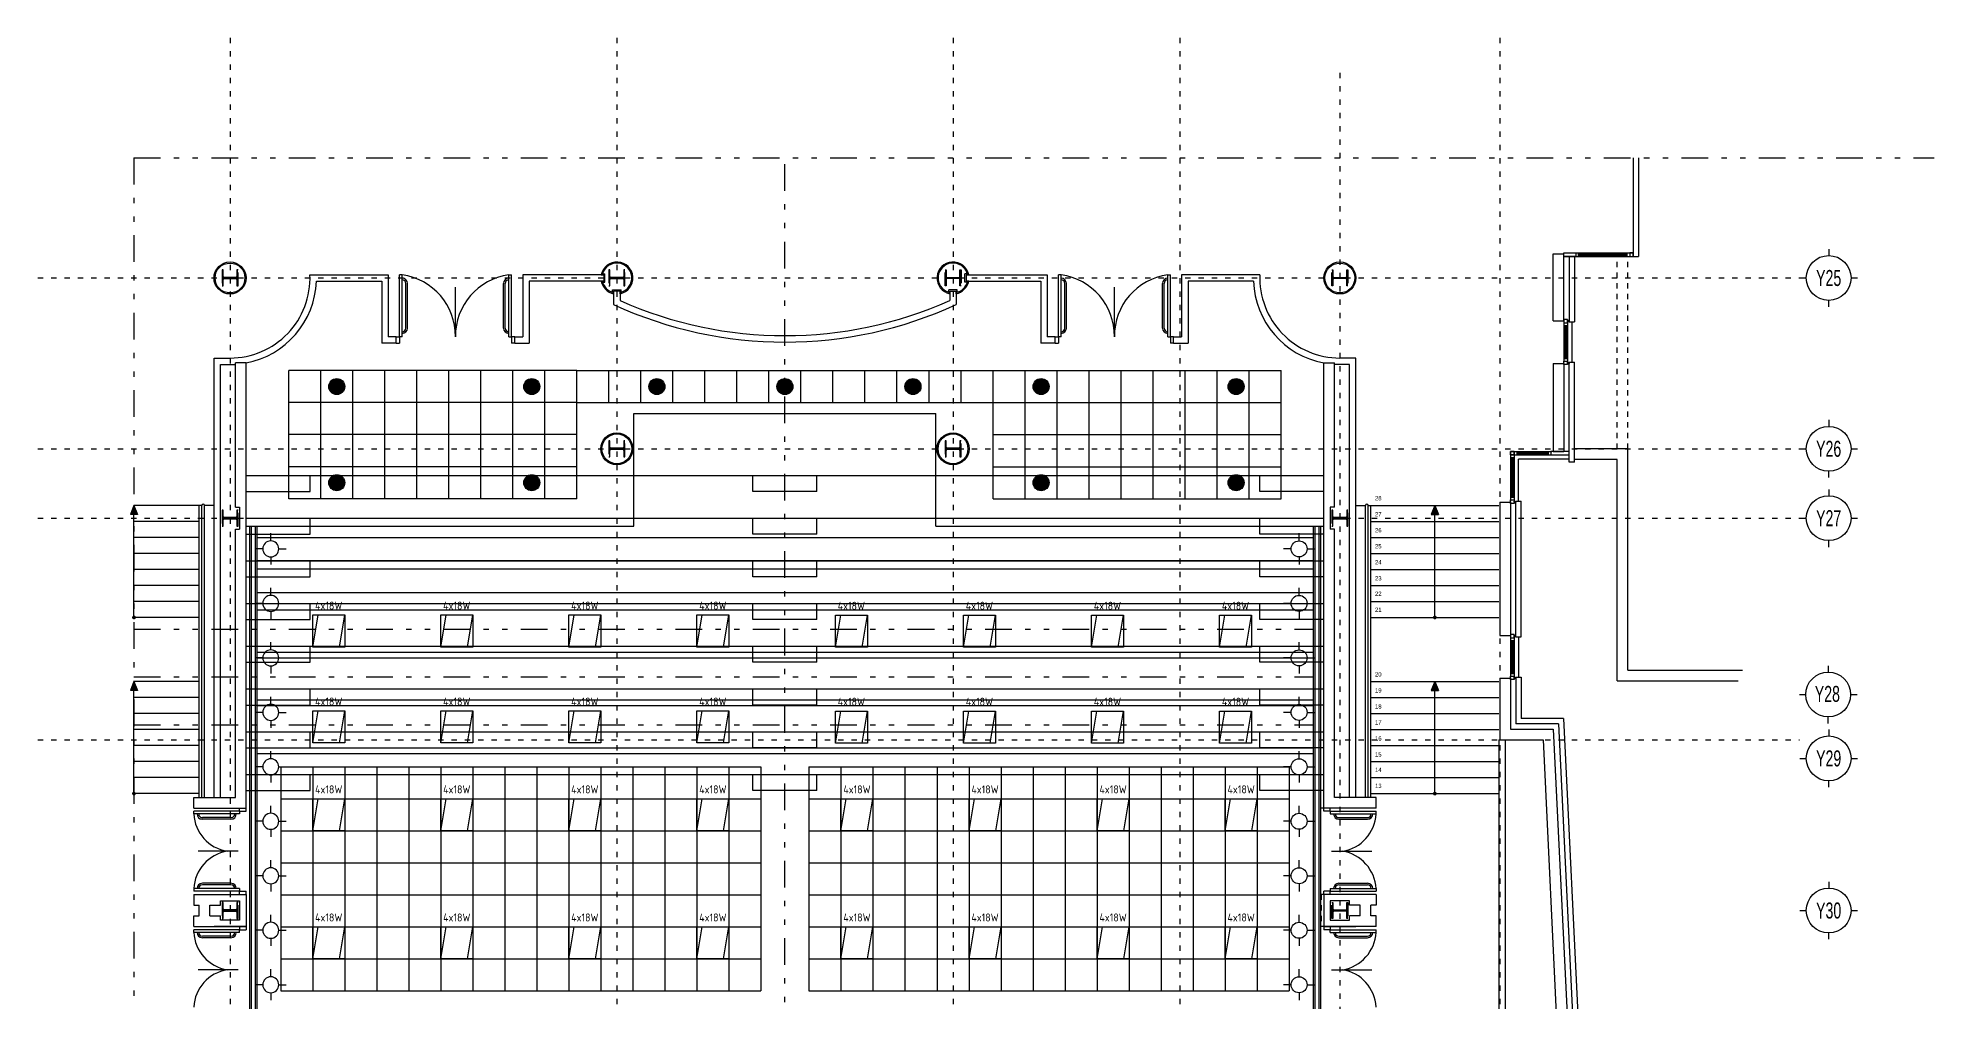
# Model space of a CAD drawing. Extents: x 271.1 to 330.5, y -7 to 33.8.
# Drawn here: x 294.98 to 330.51, y 15.77 to 33.81 of the extents above; entities that cross this region are included whole.
import ezdxf
from ezdxf.enums import TextEntityAlignment as Align

# ---------------------------------------------------------------- set-up
doc = ezdxf.new("R2010")
doc.units = 0
doc.header["$MEASUREMENT"] = 0
for name, pattern in [('ACAD_ISO03W100', [30, 12, -18]), ('ACAD_ISO07W100', [3.5, 0.5, -3]), ('TRATTO-PUNTI', [1.25, 0.5, -0.25, 0, -0.25, 0, -0.25])]:
    doc.linetypes.add(name, pattern=pattern)
doc.layers.get('0').update_dxf_attribs({"linetype": 'CONTINUOUS'})
for name, color, linetype in [('APPARECCHI', 2, 'CONTINUOUS'), ('CARTER', 5, 'CONTINUOUS'), ('CEMENTO', 3, 'CONTINUOUS'), ('CONTROSOFFITTI', 5, 'CONTINUOUS'), ('FINESTRE', 4, 'CONTINUOUS'), ('MAGLIA', 6, 'CONTINUOUS'), ('PANNELLI', 3, 'CONTINUOUS'), ('PILASTRI', 7, 'CONTINUOUS'), ('PORTE', 7, 'CONTINUOUS'), ('SOGLIE', 1, 'CONTINUOUS'), ('TRAMEZZI', 3, 'CONTINUOUS'), ('TRATTEGGI', 1, 'ACAD_ISO03W100')]:
    doc.layers.add(name, color=color, linetype=linetype)
doc.styles.add('ISO', font='ISO.shx')

# ---------------------------------------------------------------- blocks, each defined once
blk = doc.blocks.new('SPOTDICROICO')
for p, q in [((-1.5, 0), (-2.91, 0)), ((0, 1.5), (0, 2.91)), ((1.5, 0), (2.91, 0)), ((0, -1.5), (0, -2.91))]:
    blk.add_line(p, q)
at = {"linetype": 'CONTINUOUS'}
blk.add_circle((0, 0), 1.5, dxfattribs=at)
blk = doc.blocks.new('6418')
at = {"linetype": 'CONTINUOUS'}
for p, q in [((-3, -3), (-2, 3)), ((2, -3), (3, 3))]:
    blk.add_line(p, q, dxfattribs=at)
blk.add_lwpolyline([(3, -3), (-3, -3), (-3, 3), (3, 3)], close=True, dxfattribs=at)
blk = doc.blocks.new('A$C1C0C6CE1')
at = {"layer": 'APPARECCHI'}
ref = blk.add_blockref('6418', (0.3, 0.3), dxfattribs=dict(at, xscale=0.1, yscale=0.1, zscale=0.1))
ref.add_attrib('6418', '4x18W', dxfattribs={"layer": '0', "color": 7, "height": 0.15, "style": 'ISO'}).set_placement((0.3, 0.7), align=Align.CENTER)
blk = doc.blocks.new('SPOT2X26')
blk.add_hatch(color=256).paths.add_polyline_path([(-1.5, 0, 1), (1.5, 0, 1)])
at = {"linetype": 'CONTINUOUS'}
blk.add_line((-1.06, -1.06), (-1.06, -1.06), dxfattribs=at)
blk.add_circle((0, 0), 1.5, dxfattribs=at)

msp = doc.modelspace()

# ---------------------------------------------------------------- hatches: boundary and pattern name
at = {"layer": 'PILASTRI', "linetype": 'ACAD_ISO07W100', "ltscale": 0.5}
for points in [[(298.4482, 29.3439), (298.4482, 29.4639), (298.4282, 29.4639), (298.4282, 29.1639), (298.4482, 29.1639), (298.4482, 29.2839, -0.4142136), (298.4682, 29.3039), (298.6882, 29.3039, -0.4142136), (298.7082, 29.2839), (298.7082, 29.1639), (298.7282, 29.1639), (298.7282, 29.4639), (298.7082, 29.4639), (298.7082, 29.3439, -0.4142136), (298.6882, 29.3239), (298.4682, 29.3239, -0.4142136)], [(305.6982, 29.3439), (305.6982, 29.4639), (305.6782, 29.4639), (305.6782, 29.1639), (305.6982, 29.1639), (305.6982, 29.2839, -0.4142136), (305.7182, 29.3039), (305.9382, 29.3039, -0.4142136), (305.9582, 29.2839), (305.9582, 29.1639), (305.9782, 29.1639), (305.9782, 29.4639), (305.9582, 29.4639), (305.9582, 29.3439, -0.4142136), (305.9382, 29.3239), (305.7182, 29.3239, -0.4142136)], [(312.2382, 29.3239), (312.0182, 29.3239, -0.4142136), (311.9982, 29.3439), (311.9982, 29.4639), (311.9782, 29.4639), (311.9782, 29.1639), (311.9982, 29.1639), (311.9982, 29.2839, -0.4142136), (312.0182, 29.3039), (312.2382, 29.3039, -0.4142136), (312.2582, 29.2839), (312.2582, 29.1639), (312.2782, 29.1639), (312.2782, 29.4639), (312.2582, 29.4639), (312.2582, 29.3439, -0.4142136)], [(319.4882, 29.3239), (319.2682, 29.3239, -0.4142136), (319.2482, 29.3439), (319.2482, 29.4639), (319.2282, 29.4639), (319.2282, 29.1639), (319.2482, 29.1639), (319.2482, 29.2839, -0.4142136), (319.2682, 29.3039), (319.4882, 29.3039, -0.4142136), (319.5082, 29.2839), (319.5082, 29.1639), (319.5282, 29.1639), (319.5282, 29.4639), (319.5082, 29.4639), (319.5082, 29.3439, -0.4142136)], [(305.6982, 26.1439), (305.6982, 26.2639), (305.6782, 26.2639), (305.6782, 25.9639), (305.6982, 25.9639), (305.6982, 26.0839, -0.4142136), (305.7182, 26.1039), (305.9382, 26.1039, -0.4142136), (305.9582, 26.0839), (305.9582, 25.9639), (305.9782, 25.9639), (305.9782, 26.2639), (305.9582, 26.2639), (305.9582, 26.1439, -0.4142136), (305.9382, 26.1239), (305.7182, 26.1239, -0.4142136)], [(311.9982, 26.1439), (311.9982, 26.2639), (311.9782, 26.2639), (311.9782, 25.9639), (311.9982, 25.9639), (311.9982, 26.0839, -0.4142136), (312.0182, 26.1039), (312.2382, 26.1039, -0.4142136), (312.2582, 26.0839), (312.2582, 25.9639), (312.2782, 25.9639), (312.2782, 26.2639), (312.2582, 26.2639), (312.2582, 26.1439, -0.4142136), (312.2382, 26.1239), (312.0182, 26.1239, -0.4142136)], [(298.4482, 24.8439), (298.4482, 24.9639), (298.4282, 24.9639), (298.4282, 24.6639), (298.4482, 24.6639), (298.4482, 24.7839, -0.4142136), (298.4682, 24.8039), (298.6882, 24.8039, -0.4142136), (298.7082, 24.7839), (298.7082, 24.6639), (298.7282, 24.6639), (298.7282, 24.9639), (298.7082, 24.9639), (298.7082, 24.8439, -0.4142136), (298.6882, 24.8239), (298.4682, 24.8239, -0.4142136)], [(319.2482, 24.8439), (319.2482, 24.9639), (319.2282, 24.9639), (319.2282, 24.6639), (319.2482, 24.6639), (319.2482, 24.7839, -0.4142136), (319.2682, 24.8039), (319.4882, 24.8039, -0.4142136), (319.5082, 24.7839), (319.5082, 24.6639), (319.5282, 24.6639), (319.5282, 24.9639), (319.5082, 24.9639), (319.5082, 24.8439, -0.4142136), (319.4882, 24.8239), (319.2682, 24.8239, -0.4142136)], [(298.4482, 17.4939), (298.4482, 17.6139), (298.4282, 17.6139), (298.4282, 17.3139), (298.4482, 17.3139), (298.4482, 17.4339, -0.4142136), (298.4682, 17.4539), (298.6882, 17.4539, -0.4142136), (298.7082, 17.4339), (298.7082, 17.3139), (298.7282, 17.3139), (298.7282, 17.6139), (298.7082, 17.6139), (298.7082, 17.4939, -0.4142136), (298.6882, 17.4739), (298.4682, 17.4739, -0.4142136)], [(319.4882, 17.4739), (319.2682, 17.4739, -0.4142136), (319.2482, 17.4939), (319.2482, 17.6139), (319.2282, 17.6139), (319.2282, 17.3139), (319.2482, 17.3139), (319.2482, 17.4339, -0.4142136), (319.2682, 17.4539), (319.4882, 17.4539, -0.4142136), (319.5082, 17.4339), (319.5082, 17.3139), (319.5282, 17.3139), (319.5282, 17.6139), (319.5082, 17.6139), (319.5082, 17.4939, -0.4142136)]]:
    msp.add_hatch(color=256, dxfattribs=at).paths.add_polyline_path(points)
at = {"layer": 'SOGLIE', "ltscale": 0.5}
for points in [[(296.8445, 24.8829), (296.7782, 25.0539), (296.7119, 24.8829)], [(321.2245, 24.8829), (321.1582, 25.0539), (321.0919, 24.8829)], [(296.8445, 21.5829), (296.7782, 21.7539), (296.7119, 21.5829)], [(321.2245, 21.5829), (321.1582, 21.7539), (321.0919, 21.5829)]]:
    msp.add_hatch(color=256, dxfattribs=at).paths.add_polyline_path(points)

# ---------------------------------------------------------------- linework, layer by layer
at = {"linetype": 'TRATTO-PUNTI'}
for q in [(296.7782, -7.0481), (330.5146, 31.5639)]:
    msp.add_line((296.7782, 31.5639), q, dxfattribs=at)
at = {"layer": 'CARTER', "ltscale": 0.5}
for p, q in [((324.8782, 31.5639), (324.8782, 29.7139)), ((324.9782, 31.5639), (324.9782, 29.7139)), ((324.8782, 29.7139), (324.9782, 29.7139)), ((305.5342, 29.3739), (305.5842, 29.3739)), ((305.5342, 29.2539), (305.5842, 29.2539)), ((305.5598, 29.3939), (305.6042, 29.3939)), ((305.5598, 29.2339), (305.6042, 29.2339)), ((305.6042, 29.2339), (305.6042, 29.3939)), ((312.3521, 29.2339), (312.3521, 29.3939)), ((312.3965, 29.3939), (312.3521, 29.3939)), ((312.3965, 29.2339), (312.3521, 29.2339)), ((312.4221, 29.3739), (312.3721, 29.3739)), ((312.4221, 29.2539), (312.3721, 29.2539)), ((305.7482, 29.09), (305.9082, 29.09)), ((305.7482, 29.0456), (305.7482, 29.09)), ((305.7682, 29.02), (305.7682, 29.07)), ((305.8882, 29.02), (305.8882, 29.07)), ((305.9082, 29.0456), (305.9082, 29.09)), ((312.2082, 29.09), (312.0482, 29.09)), ((312.0482, 29.0456), (312.0482, 29.09)), ((312.0682, 29.02), (312.0682, 29.07)), ((312.1882, 29.02), (312.1882, 29.07)), ((312.2082, 29.0456), (312.2082, 29.09))]:
    msp.add_line(p, q, dxfattribs=at)
for centre, radius in [((298.5782, 29.3139), 0.3), ((298.5782, 29.3139), 0.28), ((319.3782, 29.3139), 0.3), ((319.3782, 29.3139), 0.28), ((305.8282, 26.1139), 0.3), ((305.8282, 26.1139), 0.28), ((312.1282, 26.1139), 0.3), ((312.1282, 26.1139), 0.28)]:
    msp.add_circle(centre, radius, dxfattribs=at)
for centre, radius, start, end in [((305.8282, 29.3139), 0.3, 281.53696, 168.46304), ((305.8282, 29.3139), 0.28, 286.60155, 163.39845), ((312.1282, 29.3139), 0.3, 11.53696, 258.46304), ((312.1282, 29.3139), 0.28, 16.60155, 253.39845), ((305.8282, 29.3139), 0.3, 191.53696, 258.46304), ((305.8282, 29.3139), 0.28, 196.60155, 253.39845), ((312.1282, 29.3139), 0.3, 281.53696, 348.46304), ((312.1282, 29.3139), 0.28, 286.60155, 343.39845)]:
    msp.add_arc(centre, radius, start, end, dxfattribs=at)
at = {"layer": 'CEMENTO', "ltscale": 0.5}
for p, q in [((323.3782, 29.7639), (323.5782, 29.7639)), ((323.3782, 28.5139), (323.3782, 29.7639)), ((323.5782, 28.5139), (323.5782, 29.7639)), ((323.3782, 28.5139), (323.5782, 28.5139)), ((323.3782, 27.7139), (323.3782, 26.0639)), ((323.3782, 27.7139), (323.5782, 27.7139)), ((323.3782, 27.7139), (323.5782, 27.7139)), ((323.5782, 27.7139), (323.5782, 26.0639)), ((323.3782, 26.0639), (323.5782, 26.0639)), ((322.3782, 25.1139), (322.3782, 22.6139)), ((322.3782, 25.1139), (322.5782, 25.1139)), ((322.3782, 25.1139), (322.3782, 22.6139)), ((322.5782, 25.1139), (322.5782, 22.6139)), ((322.3782, 22.6139), (322.5782, 22.6139)), ((322.3782, 21.8139), (322.5782, 21.8139)), ((322.3782, 21.8139), (322.3782, 20.6639)), ((322.3782, 21.8139), (322.3782, 20.6639)), ((322.5782, 21.8139), (322.5782, 20.8639)), ((322.3582, 20.6639), (323.1876, 20.6639)), ((322.5782, 20.8639), (323.3782, 20.8639))]:
    msp.add_line(p, q, dxfattribs=at)
at = {"layer": 'CONTROSOFFITTI', "color": 1, "linetype": 'TRATTO-PUNTI'}
for p, q in [((308.9782, -6.7559), (308.9782, 31.5639)), ((296.7782, 22.7349), (318.8782, 22.7349)), ((296.7782, 21.841), (318.8782, 21.841)), ((296.7782, 20.9424), (318.8782, 20.9424))]:
    msp.add_line(p, q, dxfattribs=at)
at = {"layer": 'CONTROSOFFITTI', "ltscale": 0.5}
for p, q in [((299.6782, 25.1789), (299.6782, 27.5789)), ((305.0782, 27.5789), (299.6782, 27.5789)), ((300.2782, 25.1789), (300.2782, 27.5789)), ((300.8782, 25.1789), (300.8782, 27.5789)), ((301.4782, 25.1789), (301.4782, 27.5789)), ((302.0782, 25.1789), (302.0782, 27.5789)), ((302.6782, 25.1789), (302.6782, 27.5789)), ((303.2782, 25.1789), (303.2782, 27.5789)), ((303.8782, 25.1789), (303.8782, 27.5789)), ((304.4782, 25.1789), (304.4782, 27.5789)), ((305.0782, 25.1789), (305.0782, 27.5789)), ((305.0782, 27.5789), (312.8782, 27.5789)), ((305.6782, 26.9789), (305.6782, 27.5789)), ((306.2782, 26.9789), (306.2782, 27.5789)), ((306.8782, 26.9789), (306.8782, 27.5789)), ((307.4782, 26.9789), (307.4782, 27.5789)), ((308.0782, 26.9789), (308.0782, 27.5789)), ((308.6782, 26.9789), (308.6782, 27.5789)), ((309.2782, 26.9789), (309.2782, 27.5789)), ((309.8782, 26.9789), (309.8782, 27.5789)), ((310.4782, 26.9789), (310.4782, 27.5789)), ((311.0782, 26.9789), (311.0782, 27.5789)), ((311.6782, 26.9789), (311.6782, 27.5789)), ((312.2782, 26.9789), (312.2782, 27.5789)), ((312.8782, 25.1789), (312.8782, 27.5789)), ((312.8782, 27.5789), (318.2782, 27.5789)), ((313.4782, 25.1789), (313.4782, 27.5789)), ((314.0782, 25.1789), (314.0782, 27.5789)), ((314.6782, 25.1789), (314.6782, 27.5789)), ((315.2782, 25.1789), (315.2782, 27.5789)), ((315.8782, 25.1789), (315.8782, 27.5789)), ((316.4782, 25.1789), (316.4782, 27.5789)), ((317.0782, 25.1789), (317.0782, 27.5789)), ((317.6782, 25.1789), (317.6782, 27.5789)), ((318.2782, 25.1789), (318.2782, 27.5789)), ((305.0782, 26.9789), (299.6782, 26.9789)), ((305.0782, 26.9789), (312.8782, 26.9789)), ((312.8782, 26.9789), (318.2782, 26.9789)), ((305.0782, 26.3789), (299.6782, 26.3789)), ((312.8782, 26.3789), (318.2782, 26.3789)), ((305.0782, 25.7789), (299.6782, 25.7789)), ((312.8782, 25.7789), (318.2782, 25.7789)), ((305.0782, 25.1789), (299.6782, 25.1789)), ((312.8782, 25.1789), (318.2782, 25.1789)), ((299.0782, 24.4526), (318.8782, 24.4526)), ((299.0782, 24.0201), (318.8782, 24.0201)), ((299.0782, 23.8645), (318.8782, 23.8645)), ((299.0782, 23.4207), (318.8782, 23.4207)), ((299.0782, 23.0941), (318.8782, 23.0941)), ((299.0782, 22.3062), (318.8782, 22.3062)), ((299.0782, 22.2002), (318.8782, 22.2002)), ((299.0782, 22.2002), (318.8782, 22.2002)), ((299.0782, 21.4123), (318.8782, 21.4123)), ((299.0782, 21.3016), (318.8782, 21.3016)), ((299.0782, 20.5138), (318.8782, 20.5138)), ((299.0782, 20.4028), (318.8782, 20.4028)), ((299.5282, 20.1583), (308.5282, 20.1583)), ((299.5282, 20.1583), (299.5282, 15.9583)), ((300.1282, 20.1583), (300.1282, 15.9583)), ((300.7282, 20.1583), (300.7282, 15.9583)), ((301.3282, 20.1583), (301.3282, 15.9583)), ((301.9282, 20.1583), (301.9282, 15.9583)), ((302.5282, 20.1583), (302.5282, 15.9583)), ((303.1282, 20.1583), (303.1282, 15.9583)), ((303.7282, 20.1583), (303.7282, 15.9583)), ((304.3282, 20.1583), (304.3282, 15.9583)), ((304.9282, 20.1583), (304.9282, 15.9583)), ((305.5282, 20.1583), (305.5282, 15.9583)), ((306.1282, 20.1583), (306.1282, 15.9583)), ((306.7282, 20.1583), (306.7282, 15.9583)), ((307.3282, 20.1583), (307.3282, 15.9583)), ((307.9282, 20.1583), (307.9282, 15.9583)), ((308.5282, 20.1583), (308.5282, 15.9583)), ((309.4282, 20.1583), (318.4282, 20.1583)), ((309.4282, 20.1583), (309.4282, 15.9583)), ((310.0282, 20.1583), (310.0282, 15.9583)), ((310.6282, 20.1583), (310.6282, 15.9583)), ((311.2282, 20.1583), (311.2282, 15.9583)), ((311.8282, 20.1583), (311.8282, 15.9583)), ((312.4282, 20.1583), (312.4282, 15.9583)), ((313.0282, 20.1583), (313.0282, 15.9583)), ((313.6282, 20.1583), (313.6282, 15.9583)), ((314.2282, 20.1583), (314.2282, 15.9583)), ((314.8282, 20.1583), (314.8282, 15.9583)), ((315.4282, 20.1583), (315.4282, 15.9583)), ((316.0282, 20.1583), (316.0282, 15.9583)), ((316.6282, 20.1583), (316.6282, 15.9583)), ((317.2282, 20.1583), (317.2282, 15.9583)), ((317.8282, 20.1583), (317.8282, 15.9583)), ((318.4282, 20.1583), (318.4282, 15.9583)), ((299.5282, 19.5583), (308.5282, 19.5583)), ((309.4282, 19.5583), (318.4282, 19.5583)), ((299.5282, 18.9583), (308.5282, 18.9583)), ((309.4282, 18.9583), (318.4282, 18.9583)), ((299.5282, 18.3583), (308.5282, 18.3583)), ((309.4282, 18.3583), (318.4282, 18.3583)), ((299.5282, 17.7583), (308.5282, 17.7583)), ((309.4282, 17.7583), (318.4282, 17.7583)), ((299.5282, 17.1583), (308.5282, 17.1583)), ((309.4282, 17.1583), (318.4282, 17.1583)), ((299.5282, 16.5583), (308.5282, 16.5583)), ((309.4282, 16.5583), (318.4282, 16.5583)), ((299.5282, 15.9583), (308.5282, 15.9583)), ((309.4282, 15.9583), (318.4282, 15.9583))]:
    msp.add_line(p, q, dxfattribs=at)
for centre in [(305.8282, 26.1139), (312.1282, 26.1139)]:
    msp.add_circle(centre, 0.3, dxfattribs=at)
at = {"layer": 'FINESTRE', "ltscale": 0.5}
for p, q in [((323.5782, 29.7839), (324.8782, 29.7839)), ((323.5782, 29.7189), (324.8782, 29.7189)), ((323.8532, 29.7189), (323.8532, 29.7839)), ((324.7632, 29.7189), (324.7632, 29.7839)), ((323.5782, 28.5014), (323.5782, 27.7339)), ((323.6432, 28.5014), (323.6432, 27.7339)), ((323.7232, 28.4939), (323.7232, 27.7339)), ((323.5782, 28.4214), (323.6432, 28.4214)), ((323.5782, 27.8064), (323.6432, 27.8064)), ((322.5782, 26.0289), (322.5782, 25.1339)), ((322.5782, 25.9489), (322.6432, 25.9489)), ((322.6132, 26.0639), (323.3532, 26.0639)), ((322.6132, 25.9989), (323.3532, 25.9989)), ((322.6432, 26.0289), (322.6432, 25.1339)), ((322.6932, 26.0639), (322.6932, 25.9989)), ((323.2807, 26.0639), (323.2807, 25.9989)), ((322.7232, 25.1339), (322.7232, 25.9189)), ((323.6782, 25.9189), (322.7232, 25.9189)), ((322.5782, 25.2064), (322.6432, 25.2064)), ((322.5782, 22.6014), (322.5782, 21.8339)), ((322.5782, 22.5214), (322.6432, 22.5214)), ((322.6432, 22.6014), (322.6432, 21.8339)), ((322.7232, 22.5939), (322.7232, 21.8339)), ((322.5782, 21.9064), (322.6432, 21.9064))]:
    msp.add_line(p, q, dxfattribs=at)
at = {"layer": 'FINESTRE', "color": 2, "ltscale": 0.5}
for p, q in [((323.8532, 29.7589), (324.7632, 29.7589)), ((323.8532, 29.7439), (324.7632, 29.7439)), ((323.6032, 28.4214), (323.6032, 27.8064)), ((323.6182, 28.4214), (323.6182, 27.8064)), ((322.6032, 25.9489), (322.6032, 25.2064)), ((322.6182, 25.9489), (322.6182, 25.2064)), ((322.6932, 26.0389), (323.2807, 26.0389)), ((322.6932, 26.0239), (323.2807, 26.0239)), ((322.6032, 22.5214), (322.6032, 21.9064)), ((322.6182, 22.5214), (322.6182, 21.9064))]:
    msp.add_line(p, q, dxfattribs=at)
at = {"layer": 'FINESTRE', "color": 5}
for points in [[(323.5782, 29.7839), (323.8032, 29.7839), (323.8032, 29.7189), (323.5782, 29.7189)], [(323.5782, 29.7839), (323.8032, 29.7839), (323.8032, 29.7189), (323.5782, 29.7189)], [(324.8782, 29.7839), (324.8132, 29.7839), (324.8132, 29.7189), (324.8782, 29.7189)], [(323.6432, 28.4714), (323.6432, 28.5364), (323.5782, 28.5364), (323.5782, 28.4714)], [(323.6532, 28.4939), (323.6532, 28.5062), (323.6682, 28.5062), (323.6682, 28.4939), (323.6782, 28.4939), (323.6782, 28.5162), (323.6432, 28.5162), (323.6432, 28.4939)], [(323.6432, 27.7564), (323.6432, 27.6914), (323.5782, 27.6914), (323.5782, 27.7564)], [(323.6532, 27.7339), (323.6532, 27.7217), (323.6682, 27.7217), (323.6682, 27.7339), (323.6782, 27.7339), (323.6782, 27.7117), (323.6432, 27.7117), (323.6432, 27.7339)], [(322.6432, 25.9989), (322.6432, 26.0639), (322.5782, 26.0639), (322.5782, 25.9989)], [(322.6432, 25.9989), (322.5782, 25.9989), (322.5782, 26.0639), (322.6432, 26.0639)], [(323.3307, 25.9989), (323.6782, 25.9989), (323.6782, 26.0639), (323.3307, 26.0639)], [(322.6432, 25.1564), (322.6432, 25.0914), (322.5782, 25.0914), (322.5782, 25.1564)], [(322.6532, 25.1339), (322.6532, 25.1217), (322.6682, 25.1217), (322.6682, 25.1339), (322.6782, 25.1339), (322.6782, 25.1117), (322.6432, 25.1117), (322.6432, 25.1339)], [(322.6432, 22.5714), (322.6432, 22.6364), (322.5782, 22.6364), (322.5782, 22.5714)], [(322.6532, 22.5939), (322.6532, 22.6062), (322.6682, 22.6062), (322.6682, 22.5939), (322.6782, 22.5939), (322.6782, 22.6162), (322.6432, 22.6162), (322.6432, 22.5939)], [(322.6432, 21.8564), (322.6432, 21.7914), (322.5782, 21.7914), (322.5782, 21.8564)], [(322.6532, 21.8339), (322.6532, 21.8217), (322.6682, 21.8217), (322.6682, 21.8339), (322.6782, 21.8339), (322.6782, 21.8117), (322.6432, 21.8117), (322.6432, 21.8339)]]:
    msp.add_lwpolyline(points, close=True, dxfattribs=at)
at = {"layer": 'MAGLIA', "color": 6, "linetype": 'ACAD_ISO07W100', "ltscale": 0.05}
for p, q in [((298.5782, 33.811), (298.5782, -5.7271)), ((305.8282, 33.811), (305.8282, -5.7271)), ((312.1282, 33.811), (312.1282, -5.7271)), ((316.3782, 33.811), (316.3782, -5.7271)), ((322.3782, 33.811), (322.3782, -5.7271)), ((319.3782, 33.1592), (319.3782, -5.7271)), ((294.9782, 29.3139), (328.1193, 29.3139)), ((294.9782, 26.1139), (328.1193, 26.1139)), ((294.9782, 24.8139), (328.1193, 24.8139)), ((294.9782, 20.6639), (327.991, 20.6639))]:
    msp.add_line(p, q, dxfattribs=at)
at = {"layer": 'MAGLIA', "color": 7, "linetype": 'CONTINUOUS'}
for p, q in [((328.5393, 29.8539), (328.5393, 29.7339)), ((327.9993, 29.3139), (328.1193, 29.3139)), ((328.9593, 29.3139), (329.0793, 29.3139)), ((328.5393, 28.7739), (328.5393, 28.8939)), ((328.5393, 26.6539), (328.5393, 26.5339)), ((327.9993, 26.1139), (328.1193, 26.1139)), ((328.9593, 26.1139), (329.0793, 26.1139)), ((328.5393, 25.5739), (328.5393, 25.6939)), ((328.5393, 25.3539), (328.5393, 25.2339)), ((327.9993, 24.8139), (328.1193, 24.8139)), ((328.9593, 24.8139), (329.0793, 24.8139)), ((328.5393, 24.2739), (328.5393, 24.3939)), ((328.531, 22.0503), (328.531, 21.9303)), ((327.991, 21.5103), (328.111, 21.5103)), ((328.951, 21.5103), (329.071, 21.5103)), ((328.531, 20.9703), (328.531, 21.0903)), ((328.5393, 20.8539), (328.5393, 20.7339)), ((327.9993, 20.3139), (328.1193, 20.3139)), ((328.9593, 20.3139), (329.0793, 20.3139)), ((328.5393, 19.7739), (328.5393, 19.8939)), ((328.5393, 18.0039), (328.5393, 17.8839)), ((327.9993, 17.4639), (328.1193, 17.4639)), ((328.9593, 17.4639), (329.0793, 17.4639)), ((328.5393, 16.9239), (328.5393, 17.0439))]:
    msp.add_line(p, q, dxfattribs=at)
at = {"layer": 'MAGLIA', "color": 1, "linetype": 'CONTINUOUS'}
for centre in [(328.5393, 29.3139), (328.5393, 26.1139), (328.5393, 24.8139), (328.531, 21.5103), (328.5393, 20.3139), (328.5393, 17.4639)]:
    msp.add_circle(centre, 0.42, dxfattribs=at)
at = {"layer": 'PANNELLI', "ltscale": 0.5}
for p, q in [((323.6782, 29.7189), (323.6782, 28.4939)), ((323.6782, 29.7189), (323.7782, 29.7189)), ((323.7782, 29.7189), (323.7782, 28.4939)), ((323.6782, 28.4939), (323.7782, 28.4939)), ((323.6782, 25.8639), (323.6782, 27.7339)), ((323.6782, 27.7339), (323.7782, 27.7339)), ((323.7782, 25.8639), (323.7782, 27.7339)), ((323.7782, 25.8639), (323.6782, 25.8639)), ((322.6782, 22.5939), (322.6782, 25.1339)), ((322.6782, 25.1339), (322.7782, 25.1339)), ((322.7782, 22.5939), (322.7782, 25.1339)), ((322.6782, 22.5939), (322.7782, 22.5939)), ((322.6782, 21.8339), (322.6782, 20.9639)), ((322.6782, 21.8339), (322.7782, 21.8339)), ((322.7782, 21.8339), (322.7782, 21.0639)), ((323.5688, 21.0639), (322.7782, 21.0639)), ((323.5688, 21.0639), (324.5634, 0.4139)), ((323.4735, 20.9639), (322.6782, 20.9639)), ((323.4735, 20.9639), (324.4536, 0.6139))]:
    msp.add_line(p, q, dxfattribs=at)
at = {"layer": 'PILASTRI', "linetype": 'ACAD_ISO07W100', "ltscale": 0.5}
for points in [[(298.4482, 29.3439), (298.4482, 29.4639), (298.4282, 29.4639), (298.4282, 29.1639), (298.4482, 29.1639), (298.4482, 29.2839, -0.4142136), (298.4682, 29.3039), (298.6882, 29.3039, -0.4142136), (298.7082, 29.2839), (298.7082, 29.1639), (298.7282, 29.1639), (298.7282, 29.4639), (298.7082, 29.4639), (298.7082, 29.3439, -0.4142136), (298.6882, 29.3239), (298.4682, 29.3239, -0.4142136)], [(305.6982, 29.3439), (305.6982, 29.4639), (305.6782, 29.4639), (305.6782, 29.1639), (305.6982, 29.1639), (305.6982, 29.2839, -0.4142136), (305.7182, 29.3039), (305.9382, 29.3039, -0.4142136), (305.9582, 29.2839), (305.9582, 29.1639), (305.9782, 29.1639), (305.9782, 29.4639), (305.9582, 29.4639), (305.9582, 29.3439, -0.4142136), (305.9382, 29.3239), (305.7182, 29.3239, -0.4142136)], [(312.2582, 29.3439), (312.2582, 29.4639), (312.2782, 29.4639), (312.2782, 29.1639), (312.2582, 29.1639), (312.2582, 29.2839, 0.4142136), (312.2382, 29.3039), (312.0182, 29.3039, 0.4142136), (311.9982, 29.2839), (311.9982, 29.1639), (311.9782, 29.1639), (311.9782, 29.4639), (311.9982, 29.4639), (311.9982, 29.3439, 0.4142136), (312.0182, 29.3239), (312.2382, 29.3239, 0.4142136)], [(319.5082, 29.3439), (319.5082, 29.4639), (319.5282, 29.4639), (319.5282, 29.1639), (319.5082, 29.1639), (319.5082, 29.2839, 0.4142136), (319.4882, 29.3039), (319.2682, 29.3039, 0.4142136), (319.2482, 29.2839), (319.2482, 29.1639), (319.2282, 29.1639), (319.2282, 29.4639), (319.2482, 29.4639), (319.2482, 29.3439, 0.4142136), (319.2682, 29.3239), (319.4882, 29.3239, 0.4142136)], [(305.6982, 26.1439), (305.6982, 26.2639), (305.6782, 26.2639), (305.6782, 25.9639), (305.6982, 25.9639), (305.6982, 26.0839, -0.4142136), (305.7182, 26.1039), (305.9382, 26.1039, -0.4142136), (305.9582, 26.0839), (305.9582, 25.9639), (305.9782, 25.9639), (305.9782, 26.2639), (305.9582, 26.2639), (305.9582, 26.1439, -0.4142136), (305.9382, 26.1239), (305.7182, 26.1239, -0.4142136)], [(311.9982, 26.1439), (311.9982, 26.2639), (311.9782, 26.2639), (311.9782, 25.9639), (311.9982, 25.9639), (311.9982, 26.0839, -0.4142136), (312.0182, 26.1039), (312.2382, 26.1039, -0.4142136), (312.2582, 26.0839), (312.2582, 25.9639), (312.2782, 25.9639), (312.2782, 26.2639), (312.2582, 26.2639), (312.2582, 26.1439, -0.4142136), (312.2382, 26.1239), (312.0182, 26.1239, -0.4142136)], [(298.4482, 24.8439), (298.4482, 24.9639), (298.4282, 24.9639), (298.4282, 24.6639), (298.4482, 24.6639), (298.4482, 24.7839, -0.4142136), (298.4682, 24.8039), (298.6882, 24.8039, -0.4142136), (298.7082, 24.7839), (298.7082, 24.6639), (298.7282, 24.6639), (298.7282, 24.9639), (298.7082, 24.9639), (298.7082, 24.8439, -0.4142136), (298.6882, 24.8239), (298.4682, 24.8239, -0.4142136)], [(319.2482, 24.8439), (319.2482, 24.9639), (319.2282, 24.9639), (319.2282, 24.6639), (319.2482, 24.6639), (319.2482, 24.7839, -0.4142136), (319.2682, 24.8039), (319.4882, 24.8039, -0.4142136), (319.5082, 24.7839), (319.5082, 24.6639), (319.5282, 24.6639), (319.5282, 24.9639), (319.5082, 24.9639), (319.5082, 24.8439, -0.4142136), (319.4882, 24.8239), (319.2682, 24.8239, -0.4142136)], [(298.4482, 17.4939), (298.4482, 17.6139), (298.4282, 17.6139), (298.4282, 17.3139), (298.4482, 17.3139), (298.4482, 17.4339, -0.4142136), (298.4682, 17.4539), (298.6882, 17.4539, -0.4142136), (298.7082, 17.4339), (298.7082, 17.3139), (298.7282, 17.3139), (298.7282, 17.6139), (298.7082, 17.6139), (298.7082, 17.4939, -0.4142136), (298.6882, 17.4739), (298.4682, 17.4739, -0.4142136)], [(319.5082, 17.4939), (319.5082, 17.6139), (319.5282, 17.6139), (319.5282, 17.3139), (319.5082, 17.3139), (319.5082, 17.4339, 0.4142136), (319.4882, 17.4539), (319.2682, 17.4539, 0.4142136), (319.2482, 17.4339), (319.2482, 17.3139), (319.2282, 17.3139), (319.2282, 17.6139), (319.2482, 17.6139), (319.2482, 17.4939, 0.4142136), (319.2682, 17.4739), (319.4882, 17.4739, 0.4142136)]]:
    msp.add_lwpolyline(points, format="xyb", close=True, dxfattribs=at)
for p in [(298.5782, 29.3139), (305.8282, 29.3139), (312.1282, 29.3139), (319.3782, 29.3139), (305.8282, 26.1139), (312.1282, 26.1139), (298.5782, 24.8139), (298.5782, 24.8139), (319.3782, 24.8139), (298.5782, 17.4639), (319.3782, 17.4639)]:
    msp.add_point(p, dxfattribs=at)
at = {"layer": 'PORTE', "ltscale": 0.5}
for p, q in [((301.8032, 29.3739), (301.7532, 29.3739)), ((301.7532, 28.2139), (301.7532, 29.3739)), ((301.8032, 28.2139), (301.8032, 29.3739)), ((301.8732, 28.3766), (301.8732, 29.2113)), ((301.9032, 28.3766), (301.9032, 29.2113)), ((302.8032, 28.2139), (302.8032, 29.1403)), ((303.7032, 28.3766), (303.7032, 29.2113)), ((303.7332, 28.3766), (303.7332, 29.2113)), ((303.8032, 29.3739), (303.8532, 29.3739)), ((303.8032, 28.2139), (303.8032, 29.3739)), ((303.8532, 28.2139), (303.8532, 29.3739)), ((314.1532, 29.3739), (314.1032, 29.3739)), ((314.1032, 28.2139), (314.1032, 29.3739)), ((314.1532, 28.2139), (314.1532, 29.3739)), ((314.2232, 28.3766), (314.2232, 29.2113)), ((314.2532, 28.3766), (314.2532, 29.2113)), ((315.1532, 28.2139), (315.1532, 29.1403)), ((316.0532, 28.3766), (316.0532, 29.2113)), ((316.0832, 28.3766), (316.0832, 29.2113)), ((316.1532, 29.3739), (316.2032, 29.3739)), ((316.1532, 28.2139), (316.1532, 29.3739)), ((316.2032, 28.2139), (316.2032, 29.3739)), ((301.6932, 28.2139), (301.7532, 28.2139)), ((301.6932, 28.0939), (301.7532, 28.0939)), ((301.7532, 28.2139), (301.7532, 28.0939)), ((301.8032, 28.2139), (301.7532, 28.2139)), ((303.8032, 28.2139), (303.8532, 28.2139)), ((303.8532, 28.2139), (303.8532, 28.0939)), ((303.9132, 28.2139), (303.8532, 28.2139)), ((303.9132, 28.0939), (303.8532, 28.0939)), ((314.0432, 28.2139), (314.1032, 28.2139)), ((314.0432, 28.0939), (314.1032, 28.0939)), ((314.1032, 28.2139), (314.1032, 28.0939)), ((314.1532, 28.2139), (314.1032, 28.2139)), ((316.1532, 28.2139), (316.2032, 28.2139)), ((316.2032, 28.2139), (316.2032, 28.0939)), ((316.2632, 28.2139), (316.2032, 28.2139)), ((316.2632, 28.0939), (316.2032, 28.0939)), ((297.8982, 19.2739), (297.8982, 19.3239)), ((298.7582, 19.3239), (297.8982, 19.3239)), ((298.7582, 19.2739), (297.8982, 19.2739)), ((298.5955, 19.2039), (298.0608, 19.2039)), ((298.7582, 19.3239), (298.7582, 19.3839)), ((298.7582, 19.3239), (298.8782, 19.3239)), ((298.7582, 19.3239), (298.7582, 19.2739)), ((298.8782, 19.3239), (298.8782, 19.3839)), ((319.0782, 19.3239), (319.0782, 19.3839)), ((319.1982, 19.3239), (319.0782, 19.3239)), ((319.1982, 19.3239), (319.1982, 19.3839)), ((319.1982, 19.3239), (320.0582, 19.3239)), ((319.1982, 19.3239), (319.1982, 19.2739)), ((319.1982, 19.2739), (320.0582, 19.2739)), ((319.3608, 19.2039), (319.8955, 19.2039)), ((320.0582, 19.2739), (320.0582, 19.3239)), ((298.5955, 19.1739), (298.0608, 19.1739)), ((319.3608, 19.1739), (319.8955, 19.1739)), ((298.7322, 18.5739), (297.9818, 18.5739)), ((319.2241, 18.5739), (319.9745, 18.5739)), ((297.8982, 17.8739), (297.8982, 17.8239)), ((298.7582, 17.8739), (297.8982, 17.8739)), ((298.7582, 17.8239), (297.8982, 17.8239)), ((298.5955, 17.9739), (298.0608, 17.9739)), ((298.5955, 17.9439), (298.0608, 17.9439)), ((298.7582, 17.8739), (298.7582, 17.8239)), ((298.7582, 17.8239), (298.8782, 17.8239)), ((298.7582, 17.7639), (298.7582, 17.8239)), ((298.8782, 17.7639), (298.8782, 17.8239)), ((319.1982, 17.8239), (319.0782, 17.8239)), ((319.0782, 17.7639), (319.0782, 17.8239)), ((319.1982, 17.8739), (320.0582, 17.8739)), ((319.1982, 17.8739), (319.1982, 17.8239)), ((319.1982, 17.8239), (320.0582, 17.8239)), ((319.1982, 17.7639), (319.1982, 17.8239)), ((319.3608, 17.9739), (319.8955, 17.9739)), ((319.3608, 17.9439), (319.8955, 17.9439)), ((320.0582, 17.8739), (320.0582, 17.8239)), ((297.8982, 17.0539), (297.8982, 17.1039)), ((298.7582, 17.1039), (297.8982, 17.1039)), ((298.7582, 17.1639), (298.7582, 17.1039)), ((298.7582, 17.1039), (298.8782, 17.1039)), ((298.7582, 17.0539), (298.7582, 17.1039)), ((298.8782, 17.1639), (298.8782, 17.1039)), ((319.0782, 17.1639), (319.0782, 17.1039)), ((319.1982, 17.1039), (319.0782, 17.1039)), ((319.1982, 17.1639), (319.1982, 17.1039)), ((319.1982, 17.1039), (320.0582, 17.1039)), ((319.1982, 17.0539), (319.1982, 17.1039)), ((320.0582, 17.0539), (320.0582, 17.1039)), ((298.7582, 17.0539), (297.8982, 17.0539)), ((298.5955, 16.9839), (298.0608, 16.9839)), ((298.5955, 16.9539), (298.0608, 16.9539)), ((319.1982, 17.0539), (320.0582, 17.0539)), ((319.3608, 16.9839), (319.8955, 16.9839)), ((319.3608, 16.9539), (319.8955, 16.9539)), ((298.7322, 16.3539), (297.9818, 16.3539)), ((319.2241, 16.3539), (319.9745, 16.3539))]:
    msp.add_line(p, q, dxfattribs=at)
for centre, radius, start, end in [((301.6486, 28.2285), 1.1546, 359.27789, 82.30755), ((301.8032, 29.2113), 0.1, 360, 90), ((301.8032, 29.2113), 0.07, 360, 90), ((303.9577, 28.2285), 1.1546, 97.69245, 180.72211), ((303.8032, 29.2113), 0.1, 90, 180), ((303.8032, 29.2113), 0.07, 90, 180), ((313.9986, 28.2285), 1.1546, 359.27789, 82.30755), ((314.1532, 29.2113), 0.1, 0, 90), ((314.1532, 29.2113), 0.07, 0, 90), ((316.3077, 28.2285), 1.1546, 97.69245, 180.72211), ((316.1532, 29.2113), 0.1, 90, 180), ((316.1532, 29.2113), 0.07, 90, 180), ((301.8032, 28.3766), 0.1, 270, 360), ((301.8032, 28.3766), 0.07, 270, 360), ((303.8032, 28.3766), 0.1, 180, 270), ((303.8032, 28.3766), 0.07, 180, 270), ((314.1532, 28.3766), 0.1, 270, 0), ((314.1532, 28.3766), 0.07, 270, 0), ((316.1532, 28.3766), 0.1, 180, 270), ((316.1532, 28.3766), 0.07, 180, 270), ((298.6482, 19.3139), 0.75, 183.05721, 260.63175), ((298.0608, 19.2739), 0.1, 180, 270), ((298.0608, 19.2739), 0.07, 180, 270), ((298.5955, 19.2739), 0.1, 270, 0), ((298.5955, 19.2739), 0.07, 270, 0), ((319.3608, 19.2739), 0.1, 180, 270), ((319.3608, 19.2739), 0.07, 180, 270), ((319.3082, 19.3139), 0.75, 279.36825, 356.94279), ((319.8955, 19.2739), 0.07, 270, 0), ((319.8955, 19.2739), 0.1, 270, 0), ((298.6482, 17.8339), 0.75, 99.36825, 176.94279), ((319.3082, 17.8339), 0.75, 3.05721, 80.63175), ((298.0608, 17.8739), 0.1, 90, 180), ((298.0608, 17.8739), 0.07, 90, 180), ((298.5955, 17.8739), 0.1, 0, 90), ((298.5955, 17.8739), 0.07, 0, 90), ((319.3608, 17.8739), 0.1, 90, 180), ((319.3608, 17.8739), 0.07, 90, 180), ((319.8955, 17.8739), 0.1, 0, 90), ((319.8955, 17.8739), 0.07, 0, 90), ((298.6482, 17.0939), 0.75, 183.05721, 260.63175), ((298.0608, 17.0539), 0.1, 180, 270), ((298.0608, 17.0539), 0.07, 180, 270), ((298.5955, 17.0539), 0.1, 270, 0), ((298.5955, 17.0539), 0.07, 270, 0), ((319.3608, 17.0539), 0.1, 180, 270), ((319.3608, 17.0539), 0.07, 180, 270), ((319.3082, 17.0939), 0.75, 279.36825, 356.94279), ((319.8955, 17.0539), 0.1, 270, 0), ((319.8955, 17.0539), 0.07, 270, 0), ((298.6482, 15.6139), 0.75, 99.36825, 176.94279), ((319.3082, 15.6139), 0.75, 3.05721, 80.63175)]:
    msp.add_arc(centre, radius, start, end, dxfattribs=at)
at = {"layer": 'SOGLIE', "ltscale": 0.5}
for p, q in [((324.7782, 26.1139), (323.7782, 26.1139)), ((324.7782, 21.9639), (324.7782, 26.1139)), ((298.8782, 25.6139), (319.0782, 25.6139)), ((300.0782, 25.3139), (300.0782, 25.6139)), ((308.3782, 25.3139), (308.3782, 25.6139)), ((309.5782, 25.3139), (309.5782, 25.6139)), ((317.8782, 25.3139), (317.8782, 25.6139)), ((324.5782, 25.9139), (323.7782, 25.9139)), ((324.5782, 21.7639), (324.5782, 25.9139)), ((298.8782, 25.3139), (300.0782, 25.3139)), ((309.5782, 25.3139), (308.3782, 25.3139)), ((319.0782, 25.3139), (317.8782, 25.3139)), ((296.7782, 25.0539), (296.7119, 24.8829)), ((296.8445, 24.8829), (296.7119, 24.8829)), ((296.7782, 25.0539), (296.8445, 24.8829)), ((298.0482, 25.0539), (296.7782, 25.0539)), ((296.7782, 22.9539), (296.7782, 24.8829)), ((297.9982, 19.5839), (297.9982, 25.0539)), ((298.0482, 19.5839), (298.0482, 25.0539)), ((298.2782, 25.0539), (298.0982, 25.0539)), ((298.0982, 19.5839), (298.0982, 25.0539)), ((319.6782, 25.0539), (319.8582, 25.0539)), ((319.8582, 19.5839), (319.8582, 25.0539)), ((319.9082, 19.5839), (319.9082, 25.0539)), ((319.9082, 25.0539), (322.3582, 25.0539)), ((319.9582, 19.5839), (319.9582, 25.0539)), ((321.1582, 25.0539), (321.0919, 24.8829)), ((321.0919, 24.8829), (321.2245, 24.8829)), ((321.1582, 25.0539), (321.2245, 24.8829)), ((321.1582, 22.9539), (321.1582, 24.8829)), ((297.9982, 24.7539), (296.7782, 24.7539)), ((298.8782, 24.8139), (319.0782, 24.8139)), ((300.0782, 24.5139), (300.0782, 24.8139)), ((308.3782, 24.5139), (308.3782, 24.8139)), ((309.5782, 24.5139), (309.5782, 24.8139)), ((317.8782, 24.5139), (317.8782, 24.8139)), ((319.9582, 24.7539), (322.3582, 24.7539)), ((297.9982, 24.4539), (296.7782, 24.4539)), ((298.8782, 24.5139), (300.0782, 24.5139)), ((309.5782, 24.5139), (308.3782, 24.5139)), ((319.0782, 24.5139), (317.8782, 24.5139)), ((319.9582, 24.4539), (322.3582, 24.4539)), ((297.9982, 24.1539), (296.7782, 24.1539)), ((297.9982, 23.8539), (296.7782, 23.8539)), ((298.8782, 24.0139), (319.0782, 24.0139)), ((300.0782, 23.7139), (300.0782, 24.0139)), ((308.3782, 23.7139), (308.3782, 24.0139)), ((309.5782, 23.7139), (309.5782, 24.0139)), ((317.8782, 23.7139), (317.8782, 24.0139)), ((319.9582, 24.1539), (322.3582, 24.1539)), ((319.9582, 23.8539), (322.3582, 23.8539)), ((297.9982, 23.5539), (296.7782, 23.5539)), ((298.8782, 23.7139), (300.0782, 23.7139)), ((309.5782, 23.7139), (308.3782, 23.7139)), ((319.0782, 23.7139), (317.8782, 23.7139)), ((319.9582, 23.5539), (322.3582, 23.5539)), ((297.9982, 23.2539), (296.7782, 23.2539)), ((298.8782, 23.2139), (319.0782, 23.2139)), ((300.0782, 22.9139), (300.0782, 23.2139)), ((308.3782, 22.9139), (308.3782, 23.2139)), ((309.5782, 22.9139), (309.5782, 23.2139)), ((317.8782, 22.9139), (317.8782, 23.2139)), ((319.9582, 23.2539), (322.3582, 23.2539)), ((297.9982, 22.9539), (296.7782, 22.9539)), ((298.8782, 22.9139), (300.0782, 22.9139)), ((309.5782, 22.9139), (308.3782, 22.9139)), ((319.0782, 22.9139), (317.8782, 22.9139)), ((319.9582, 22.9539), (322.3582, 22.9539)), ((298.8782, 22.4139), (319.0782, 22.4139)), ((300.0782, 22.1139), (300.0782, 22.4139)), ((308.3782, 22.1139), (308.3782, 22.4139)), ((309.5782, 22.1139), (309.5782, 22.4139)), ((317.8782, 22.1139), (317.8782, 22.4139)), ((298.8782, 22.1139), (300.0782, 22.1139)), ((309.5782, 22.1139), (308.3782, 22.1139)), ((319.0782, 22.1139), (317.8782, 22.1139)), ((296.7782, 21.7539), (296.7119, 21.5829)), ((296.7782, 21.7539), (296.8445, 21.5829)), ((297.9982, 21.7539), (296.7782, 21.7539)), ((319.9582, 21.7539), (322.3582, 21.7539)), ((321.1582, 21.7539), (321.0919, 21.5829)), ((321.1582, 21.7539), (321.2245, 21.5829)), ((324.5782, 21.7639), (326.8406, 21.7639)), ((324.7782, 21.9639), (326.9221, 21.9639)), ((296.8445, 21.5829), (296.7119, 21.5829)), ((296.7782, 19.6539), (296.7782, 21.5829)), ((297.9982, 21.4539), (296.7782, 21.4539)), ((298.8782, 21.6139), (319.0782, 21.6139)), ((300.0782, 21.3139), (300.0782, 21.6139)), ((308.3782, 21.3139), (308.3782, 21.6139)), ((309.5782, 21.3139), (309.5782, 21.6139)), ((317.8782, 21.3139), (317.8782, 21.6139)), ((319.9582, 21.4539), (322.3582, 21.4539)), ((321.0919, 21.5829), (321.2245, 21.5829)), ((321.1582, 19.6539), (321.1582, 21.5829)), ((297.9982, 21.1539), (296.7782, 21.1539)), ((298.8782, 21.3139), (300.0782, 21.3139)), ((309.5782, 21.3139), (308.3782, 21.3139)), ((319.0782, 21.3139), (317.8782, 21.3139)), ((319.9582, 21.1539), (322.3582, 21.1539)), ((297.9982, 20.8539), (296.7782, 20.8539)), ((298.8782, 20.8139), (319.0782, 20.8139)), ((300.0782, 20.5139), (300.0782, 20.8139)), ((308.3782, 20.5139), (308.3782, 20.8139)), ((309.5782, 20.5139), (309.5782, 20.8139)), ((317.8782, 20.5139), (317.8782, 20.8139)), ((319.9582, 20.8539), (322.3582, 20.8539)), ((297.9982, 20.5539), (296.7782, 20.5539)), ((298.8782, 20.5139), (300.0782, 20.5139)), ((309.5782, 20.5139), (308.3782, 20.5139)), ((319.0782, 20.5139), (317.8782, 20.5139)), ((319.9582, 20.5539), (322.3582, 20.5539)), ((297.9982, 20.2539), (296.7782, 20.2539)), ((297.9982, 19.9539), (296.7782, 19.9539)), ((298.8782, 20.0139), (319.0782, 20.0139)), ((300.0782, 19.7139), (300.0782, 20.0139)), ((308.3782, 19.7139), (308.3782, 20.0139)), ((309.5782, 19.7139), (309.5782, 20.0139)), ((317.8782, 19.7139), (317.8782, 20.0139)), ((319.9582, 20.2539), (322.3582, 20.2539)), ((319.9582, 19.9539), (322.3582, 19.9539)), ((297.9982, 19.6539), (296.7782, 19.6539)), ((298.8782, 19.7139), (300.0782, 19.7139)), ((309.5782, 19.7139), (308.3782, 19.7139)), ((319.0782, 19.7139), (317.8782, 19.7139)), ((319.9582, 19.6539), (322.3582, 19.6539))]:
    msp.add_line(p, q, dxfattribs=at)
at = {"layer": 'SOGLIE', "ltscale": 0.5, "const_width": 0.035}
for points in [[(296.7957, 22.9539, -1), (296.7607, 22.9539, -1)], [(321.1407, 22.9539, 1), (321.1757, 22.9539, 1)], [(296.7957, 19.6539, -1), (296.7607, 19.6539, -1)], [(321.1407, 19.6539, 1), (321.1757, 19.6539, 1)]]:
    msp.add_lwpolyline(points, format="xyb", close=True, dxfattribs=at)
at = {"layer": 'SOGLIE', "ltscale": 0.5}
for centre in [(298.0732, 25.0539), (319.8832, 25.0539)]:
    msp.add_arc(centre, 0.025, 0, 180, dxfattribs=at)
at = {"layer": 'TRAMEZZI', "ltscale": 0.5}
for p, q in [((300.077, 29.3739), (301.5432, 29.3739)), ((300.1971, 29.2539), (301.4232, 29.2539)), ((301.4232, 29.2539), (301.4232, 28.0939)), ((301.5432, 29.3739), (301.5432, 28.2139)), ((305.5842, 29.3739), (304.0632, 29.3739)), ((304.0632, 29.3739), (304.0632, 28.2139)), ((305.5842, 29.2539), (304.1832, 29.2539)), ((304.1832, 29.2539), (304.1832, 28.0939)), ((305.5842, 29.3739), (305.5842, 29.2539)), ((312.3721, 29.3739), (313.8932, 29.3739)), ((312.3721, 29.3739), (312.3721, 29.2539)), ((312.3721, 29.2539), (313.7732, 29.2539)), ((313.7732, 29.2539), (313.7732, 28.0939)), ((313.8932, 29.3739), (313.8932, 28.2139)), ((317.8794, 29.3739), (316.4132, 29.3739)), ((316.4132, 29.3739), (316.4132, 28.2139)), ((317.7593, 29.2539), (316.5332, 29.2539)), ((316.5332, 29.2539), (316.5332, 28.0939)), ((305.7682, 29.07), (305.7682, 28.815)), ((305.8882, 29.07), (305.7682, 29.07)), ((305.8882, 29.07), (305.8882, 28.8924)), ((312.0682, 29.07), (312.0682, 28.8924)), ((312.0682, 29.07), (312.1882, 29.07)), ((312.1882, 29.07), (312.1882, 28.815)), ((301.6932, 28.0939), (301.4232, 28.0939)), ((301.6932, 28.2139), (301.5432, 28.2139)), ((301.6932, 28.0939), (301.6932, 28.2139)), ((303.9132, 28.0939), (303.9132, 28.2139)), ((303.9132, 28.2139), (304.0632, 28.2139)), ((303.9132, 28.0939), (304.1832, 28.0939)), ((314.0432, 28.0939), (313.7732, 28.0939)), ((314.0432, 28.2139), (313.8932, 28.2139)), ((314.0432, 28.0939), (314.0432, 28.2139)), ((316.2632, 28.0939), (316.2632, 28.2139)), ((316.2632, 28.2139), (316.4132, 28.2139)), ((316.2632, 28.0939), (316.5332, 28.0939)), ((298.2782, 19.5839), (298.2782, 27.8139)), ((298.2782, 27.8139), (298.5782, 27.8139)), ((298.6782, 25.0178), (298.6782, 27.722)), ((298.8782, 19.3839), (298.8782, 27.722)), ((319.0782, 19.3839), (319.0782, 27.722)), ((319.2782, 25.0178), (319.2782, 27.722)), ((319.6782, 27.8139), (319.3782, 27.8139)), ((319.6782, 19.5839), (319.6782, 27.8139)), ((298.3982, 19.5839), (298.3982, 27.6939)), ((298.3982, 27.6939), (298.6782, 27.6939)), ((319.5582, 27.6939), (319.2782, 27.6939)), ((319.5582, 19.5839), (319.5582, 27.6939)), ((298.7582, 25.0178), (298.7582, 24.6101)), ((319.1982, 25.0178), (319.1982, 24.6101)), ((298.6782, 19.5839), (298.6782, 24.6101)), ((319.2782, 19.5839), (319.2782, 24.6101)), ((322.3582, 20.6639), (322.3582, 10.7639)), ((322.3582, 20.6639), (322.3582, 15.1356)), ((322.4782, 20.6639), (322.4782, 10.8869)), ((322.4782, 20.6639), (322.4782, 15.1356)), ((323.1876, 20.6639), (324.1533, 0.6139)), ((323.3782, 20.8639), (324.3535, 0.6139)), ((297.8982, 19.3839), (297.8982, 19.5839)), ((297.8982, 19.5839), (298.6782, 19.5839)), ((320.0582, 19.5839), (319.2782, 19.5839)), ((320.0582, 19.3839), (320.0582, 19.5839)), ((297.8982, 19.3839), (298.8782, 19.3839)), ((320.0582, 19.3839), (319.0782, 19.3839)), ((297.8982, 17.7639), (298.8782, 17.7639)), ((297.8982, 17.7639), (297.8982, 17.5639)), ((297.8982, 17.5639), (297.9982, 17.5639)), ((297.9982, 17.3639), (297.9982, 17.5639)), ((298.1982, 17.3639), (298.1982, 17.5639)), ((298.1982, 17.5639), (298.3982, 17.5639)), ((298.2782, 17.7639), (298.8782, 17.7639)), ((298.3982, 17.5639), (298.3982, 17.6439)), ((298.3982, 17.6439), (298.7582, 17.6439)), ((298.7582, 17.6439), (298.7582, 17.2839)), ((298.8782, 17.7639), (298.8782, 17.1639)), ((320.0582, 17.7639), (319.0782, 17.7639)), ((319.6782, 17.7639), (319.0782, 17.7639)), ((319.0782, 17.7639), (319.0782, 17.1639)), ((319.5582, 17.6439), (319.1982, 17.6439)), ((319.1982, 17.6439), (319.1982, 17.2839)), ((319.5582, 17.5639), (319.5582, 17.6439)), ((319.7582, 17.5639), (319.5582, 17.5639)), ((319.7582, 17.3639), (319.7582, 17.5639)), ((320.0582, 17.5639), (319.9582, 17.5639)), ((319.9582, 17.3639), (319.9582, 17.5639)), ((320.0582, 17.7639), (320.0582, 17.5639)), ((297.8982, 17.1639), (297.8982, 17.3639)), ((297.8982, 17.3639), (297.9982, 17.3639)), ((297.8982, 17.1639), (298.8782, 17.1639)), ((298.1982, 17.3639), (298.3982, 17.3639)), ((298.8782, 17.1639), (298.2782, 17.1639)), ((298.3982, 17.2839), (298.3982, 17.3639)), ((298.7582, 17.2839), (298.3982, 17.2839)), ((320.0582, 17.1639), (319.0782, 17.1639)), ((319.0782, 17.1639), (319.6782, 17.1639)), ((319.1982, 17.2839), (319.5582, 17.2839)), ((319.5582, 17.2839), (319.5582, 17.3639)), ((319.7582, 17.3639), (319.5582, 17.3639)), ((320.0582, 17.3639), (319.9582, 17.3639)), ((320.0582, 17.1639), (320.0582, 17.3639))]:
    msp.add_line(p, q, dxfattribs=at)
at = {"layer": 'TRAMEZZI', "ltscale": 0.1}
for p, q in [((298.8782, 27.722), (298.6782, 27.722)), ((319.0782, 27.722), (319.2782, 27.722)), ((298.6782, 25.0178), (298.7582, 25.0178)), ((319.2782, 25.0178), (319.1982, 25.0178)), ((298.6782, 24.6101), (298.7582, 24.6101)), ((319.2782, 24.6101), (319.1982, 24.6101))]:
    msp.add_line(p, q, dxfattribs=at)
at = {"layer": 'TRAMEZZI', "color": 4, "ltscale": 0.5}
for p, q in [((306.1482, 24.6639), (306.1482, 26.7739)), ((306.1482, 26.7739), (311.8082, 26.7739)), ((311.8082, 24.6639), (311.8082, 26.7739)), ((298.8782, 24.6639), (306.1482, 24.6639)), ((298.9732, 24.6639), (298.9732, 6.7339)), ((299.0482, 24.6639), (299.0482, 6.7339)), ((311.8082, 24.6639), (319.0782, 24.6639)), ((318.9082, 24.6639), (318.9082, 6.7339)), ((318.9832, 24.6639), (318.9832, 6.7339))]:
    msp.add_line(p, q, dxfattribs=at)
at = {"layer": 'TRAMEZZI', "color": 5, "ltscale": 0.5}
for p, q in [((298.9432, 24.6639), (298.9432, 6.7339)), ((299.0782, 24.6639), (299.0782, 6.7339)), ((318.8782, 24.6639), (318.8782, 6.7339)), ((319.0132, 24.6639), (319.0132, 6.7339))]:
    msp.add_line(p, q, dxfattribs=at)
at = {"layer": 'TRAMEZZI', "color": 1, "ltscale": 0.1}
msp.add_line((319.0782, 19.3839), (319.0282, 19.3839), dxfattribs=at)
at = {"layer": 'TRAMEZZI', "color": 1, "linetype": 'TRATTO-PUNTI', "ltscale": 0.1}
for p, q in [((319.0282, 17.7639), (319.0282, 17.1639)), ((319.0782, 17.7639), (319.0282, 17.7639)), ((319.0782, 17.1639), (319.0282, 17.1639))]:
    msp.add_line(p, q, dxfattribs=at)
at = {"layer": 'TRAMEZZI', "ltscale": 0.5}
for centre, radius, start, end in [((298.5782, 29.3139), 1.5, 270, 2.29244), ((298.5782, 29.3139), 1.62, 280.67193, 357.87745), ((319.3782, 29.3139), 1.62, 182.12255, 259.32807), ((319.3782, 29.3139), 1.5, 177.70756, 270), ((308.9782, 35.8139), 7.7, 245.36204, 294.63796), ((308.9782, 35.8139), 7.58, 245.9426, 294.0574)]:
    msp.add_arc(centre, radius, start, end, dxfattribs=at)
at = {"layer": 'TRATTEGGI', "color": 5, "ltscale": 0.005}
for p, q in [((324.5782, 26.1139), (324.5782, 29.7193)), ((324.7782, 26.1139), (324.7782, 29.7193))]:
    msp.add_line(p, q, dxfattribs=at)

# ---------------------------------------------------------------- block references
at = {"layer": 'APPARECCHI', "yscale": 0.1, "zscale": 0.1}
for name, p, xscale in [('SPOT2X26', (300.5782, 27.2789), 0.1), ('SPOT2X26', (304.2332, 27.2789), 0.1), ('SPOT2X26', (306.5782, 27.2789), 0.1), ('SPOT2X26', (308.9782, 27.2789), 0.1), ('SPOT2X26', (311.3782, 27.2789), 0.1), ('SPOT2X26', (313.7782, 27.2789), 0.1), ('SPOT2X26', (317.4332, 27.2789), 0.1), ('SPOT2X26', (300.5782, 25.4789), 0.1), ('SPOT2X26', (304.2332, 25.4789), 0.1), ('SPOT2X26', (313.7782, 25.4789), 0.1), ('SPOT2X26', (317.4332, 25.4789), 0.1), ('SPOTDICROICO', (299.3423, 24.2392), -0.1), ('SPOTDICROICO', (318.6141, 24.2392), 0.1), ('SPOTDICROICO', (299.3423, 23.2183), -0.1), ('SPOTDICROICO', (318.6141, 23.2183), 0.1), ('SPOTDICROICO', (299.3423, 22.1974), -0.1), ('SPOTDICROICO', (318.6141, 22.1974), 0.1), ('SPOTDICROICO', (299.3423, 21.1765), -0.1), ('SPOTDICROICO', (318.6141, 21.1765), 0.1), ('SPOTDICROICO', (299.3423, 20.1556), -0.1), ('SPOTDICROICO', (318.6141, 20.1556), 0.1), ('SPOTDICROICO', (299.3423, 19.1347), -0.1), ('SPOTDICROICO', (318.6141, 19.1347), 0.1), ('SPOTDICROICO', (299.3423, 18.1139), -0.1), ('SPOTDICROICO', (318.6141, 18.1139), 0.1), ('SPOTDICROICO', (299.3423, 17.093), -0.1), ('SPOTDICROICO', (318.6141, 17.093), 0.1), ('SPOTDICROICO', (299.3423, 16.0721), -0.1), ('SPOTDICROICO', (318.6141, 16.0721), 0.1)]:
    msp.add_blockref(name, p, dxfattribs=dict(at, xscale=xscale))
at = {"layer": 'APPARECCHI', "ltscale": 0.5}
for p in [(300.1282, 22.4002), (302.5282, 22.4002), (304.9282, 22.4002), (307.3282, 22.4002), (309.9229, 22.3975), (312.3229, 22.3975), (314.7229, 22.3975), (317.1229, 22.3975), (300.1282, 20.6028), (302.5282, 20.6028), (304.9282, 20.6028), (307.3282, 20.6028), (309.9229, 20.6001), (312.3229, 20.6001), (314.7229, 20.6001), (317.1229, 20.6001), (300.1282, 18.9583), (302.5282, 18.9583), (304.9282, 18.9583), (307.3282, 18.9583), (310.0282, 18.9583), (312.4282, 18.9583), (314.8282, 18.9583), (317.2282, 18.9583), (300.1282, 16.5583), (302.5282, 16.5583), (304.9282, 16.5583), (307.3282, 16.5583), (310.0282, 16.5583), (312.4282, 16.5583), (314.8282, 16.5583), (317.2282, 16.5583)]:
    msp.add_blockref('A$C1C0C6CE1', p, dxfattribs=at)

# ---------------------------------------------------------------- texts
at = {"layer": 'MAGLIA', "color": 3, "linetype": 'CONTINUOUS', "width": 0.66}
for s, p in [('Y25', (328.5393, 29.1639)), ('Y26', (328.5393, 25.9639)), ('Y27', (328.5393, 24.6639)), ('Y28', (328.5147, 21.3719)), ('Y29', (328.5393, 20.1639)), ('Y30', (328.5393, 17.3139))]:
    msp.add_text(s, height=0.3, dxfattribs=at).set_placement(p, align=Align.CENTER)
at = {"layer": 'SOGLIE', "color": 5, "ltscale": 0.5}
for s, p in [('28', (320.0372, 25.1478)), ('27', (320.0372, 24.8478)), ('26', (320.0372, 24.5478)), ('25', (320.0372, 24.2478)), ('24', (320.0372, 23.9478)), ('23', (320.0372, 23.6478)), ('22', (320.0372, 23.3589)), ('21', (320.0372, 23.0589)), ('20', (320.0372, 21.8478)), ('19', (320.0372, 21.5478)), ('18', (320.0372, 21.2478)), ('17', (320.0372, 20.9478)), ('16', (320.0372, 20.6478)), ('15', (320.0372, 20.3478)), ('14', (320.0372, 20.0589)), ('13', (320.0372, 19.7589))]:
    msp.add_text(s, height=0.08, dxfattribs=at).set_placement(p)

doc.saveas('drawing.dxf')
